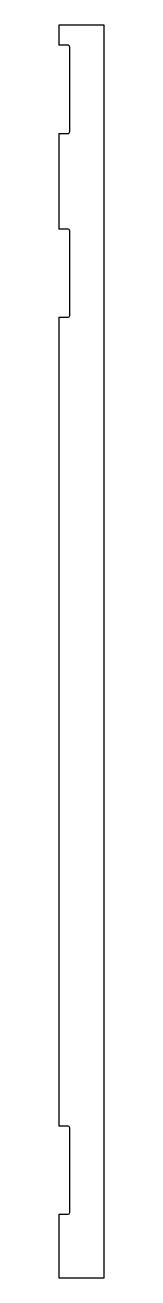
# Model space of a CAD drawing. Header units: millimetres. Extents: x 103 to 177, y -915 to 1130.
import ezdxf

# ---------------------------------------------------------------- set-up
doc = ezdxf.new("R2010")
doc.units = ezdxf.units.MM

msp = doc.modelspace()

# ---------------------------------------------------------------- linework, layer by layer
at = {"color": 7, "linetype": 'Continuous', "lineweight": 25}
for p, q in [((176.7, 1130.45), (102.7, 1130.45)), ((102.7, 1130.45), (102.7, 1097.45)), ((176.7, -914.55), (176.7, 1130.45)), ((117.7, 1097.45), (102.7, 1097.45)), ((120.7, 956.45), (120.7, 1094.45)), ((102.7, 953.45), (117.7, 953.45)), ((102.7, 953.45), (102.7, 797.45)), ((117.7, 797.45), (102.7, 797.45)), ((120.7, 656.45), (120.7, 794.45)), ((102.7, 653.45), (117.7, 653.45)), ((102.7, 653.45), (102.7, -666.55)), ((117.7, -666.55), (102.7, -666.55)), ((120.7, -807.55), (120.7, -669.55)), ((102.7, -810.55), (117.7, -810.55)), ((102.7, -810.55), (102.7, -914.55)), ((102.7, -914.55), (176.7, -914.55))]:
    msp.add_line(p, q, dxfattribs=at)
for centre, start, end in [((117.7, 1094.45), 0, 90), ((117.7, 956.45), 270, 0), ((117.7, 794.45), 0, 90), ((117.7, 656.45), 270, 0), ((117.7, -669.55), 0, 90), ((117.7, -807.55), 270, 0)]:
    msp.add_arc(centre, 3, start, end, dxfattribs=at)

doc.saveas('drawing.dxf')
